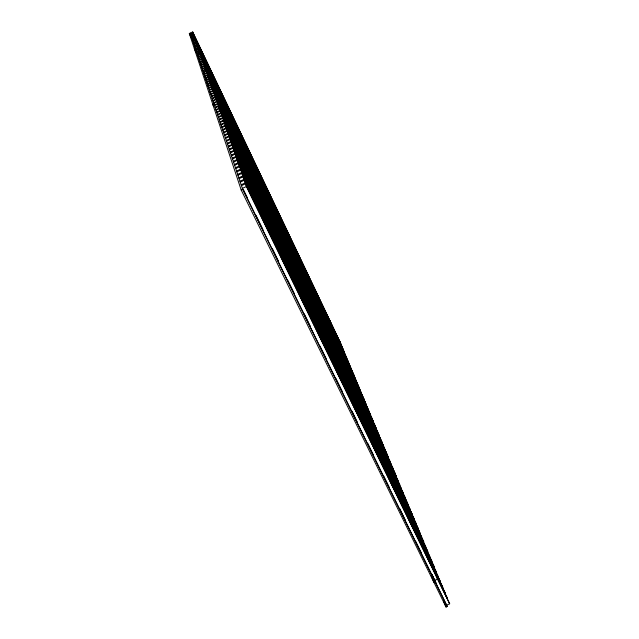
<?xml version="1.0" encoding="UTF-8"?>
<svg xmlns="http://www.w3.org/2000/svg" width="639" height="639" viewBox="0 0 639 639"><rect width="100%" height="100%" fill="white"/><g stroke="black" fill="none" stroke-linecap="round" stroke-linejoin="round"><path stroke-width="0.96" d="M446.445 604.702L447.204 606.539L446.07 607.05L241.175 189.975L189.328 33.54L192.69 31.95L340.164 342.232L339.357 340.307M190.582 34.139L193.042 32.972L192.69 31.95M190.694 34.482L193.162 33.316L341.25 344.82L340.435 342.879M191.045 35.52L193.521 34.354L193.162 33.316M191.165 35.872L193.649 34.706L342.344 347.432L341.522 345.475M191.516 36.926L194.008 35.752L193.649 34.706M191.636 37.278L194.128 36.104L343.455 350.076L342.624 348.095M191.996 38.34L194.496 37.158L194.128 36.104M192.115 38.699L194.623 37.517L344.565 352.736L343.726 350.739M192.475 39.778L194.991 38.588L194.623 37.517M192.595 40.137L195.119 38.947L345.691 355.428M192.962 41.223L195.494 40.033L195.119 38.947M193.082 41.591L195.622 40.393L347.975 360.883M193.449 42.693L196.005 41.495M193.577 43.061L196.133 41.862L349.134 363.655M193.952 44.179L196.516 42.965M194.08 44.546L196.644 43.34L350.308 366.443M194.456 45.681L197.036 44.458M194.583 46.056L197.163 44.842L351.49 369.27M194.967 47.198L197.563 45.976M195.095 47.574L197.691 46.351L352.68 372.114L198.226 47.885L195.614 49.115M195.286 48.157L194.32 48.612L196.045 52.206M195.478 48.732L198.09 47.502M196.005 50.289L198.625 49.051M196.133 50.681L198.761 49.443L353.886 374.989L352.976 372.833M196.532 51.855L199.168 50.617L198.761 49.443M196.66 52.254L199.312 51.008L355.1 377.897M197.068 53.452L199.719 52.198L199.312 51.008M197.203 53.852L199.863 52.598L357.568 383.791M197.603 55.058L200.279 53.804M197.739 55.465L200.422 54.211L358.822 386.787L200.981 55.833L198.29 57.103M198.154 56.695L200.846 55.425M198.705 58.341L201.413 57.071M198.849 58.756L201.557 57.486L360.084 389.806M199.272 60.01L201.988 58.732L201.557 57.486M199.408 60.433L202.14 59.155L362.656 395.948M199.839 61.703L202.579 60.417M199.975 62.135L202.723 60.841L363.966 399.063L203.314 62.55L200.558 63.852M200.414 63.421L203.17 62.119M200.989 65.154L203.769 63.844M201.141 65.585L203.921 64.283L365.284 402.211M201.581 66.903L204.376 65.593L203.921 64.283M201.732 67.351L204.528 66.033L366.61 405.39L204.376 65.593M202.18 68.685L204.991 67.367M202.331 69.132L205.143 67.814L367.96 408.609M202.787 70.482L205.606 69.156L205.143 67.814M202.938 70.937L205.766 69.611L370.692 415.134L206.397 71.432L203.553 72.766M203.394 72.311L206.237 70.969M206.876 72.806L204.017 74.156L206.764 80.011M204.168 74.619L207.036 73.269L372.082 418.449M207.036 73.269L207.523 74.675L204.648 76.025L206.804 80.522M204.799 76.496L207.691 75.138L373.48 421.804L207.523 74.675M208.178 76.56L205.279 77.918L207.435 82.407M374.901 425.191L208.346 77.031L205.438 78.397L207.172 81.992M208.346 77.031L208.841 78.469L205.926 79.843L208.09 84.34M206.085 80.322L209.009 78.956L376.331 428.609L208.841 78.469M209.52 80.41L206.581 81.784L208.737 86.281M377.785 432.068L209.688 80.897L206.74 82.279L208.474 85.874M209.688 80.897L210.199 82.367L207.244 83.757L208.538 86.457M207.403 84.26L210.375 82.862L379.246 435.566L210.199 82.367M207.915 85.754L210.886 84.356M208.082 86.265L211.062 84.859L380.724 439.105M208.594 87.783L211.589 86.377L211.062 84.859M208.761 88.294L211.765 86.88L382.226 442.675L211.589 86.377M209.28 89.835L212.3 88.422M209.456 90.355L212.475 88.933L383.735 446.286L212.475 88.933M209.975 91.92L213.019 90.49M210.151 92.439L213.202 91.01L385.269 449.944M210.686 94.029L213.746 92.591L213.202 91.01M210.862 94.556L213.929 93.118L386.811 453.634L213.746 92.591M211.405 96.162L214.488 94.724M211.589 96.705L214.672 95.259L388.376 457.372L214.672 95.259M212.132 98.334L215.239 96.88M212.316 98.877L215.423 97.424L389.958 461.15M212.875 100.531L215.998 99.069L215.423 97.424M213.059 101.09L216.19 99.62L393.177 468.834L216.964 101.849L213.809 103.326M213.618 102.767L216.773 101.289M214.097 104.173L212.923 104.724L213.785 106.521M214.377 105.028L217.548 103.542M214.568 105.595L217.747 104.109L394.814 472.74L217.747 104.109M215.151 107.32L218.346 105.826M215.343 107.903L218.546 106.401L396.468 476.694L218.546 106.401M215.934 109.652L219.153 108.143M216.126 110.235L219.353 108.726L398.137 480.688M216.725 112.009L219.968 110.491L219.353 108.726M216.925 112.608L220.175 111.09L401.548 488.827M217.532 114.413L220.798 112.879M217.731 115.012L221.006 113.486L403.281 492.973M218.346 116.841L221.637 115.3M218.554 117.456L221.845 115.915L405.038 497.158M219.177 119.309L222.492 117.76M219.385 119.932L222.707 118.383L406.811 501.399M220.016 121.817L223.354 120.252M220.231 122.448L223.57 120.883L408.609 505.689L224.457 123.423L221.086 125.004M220.87 124.357L224.233 122.784M221.741 126.945L225.128 125.356M221.957 127.592L225.351 126.011L410.422 510.034L225.351 126.011M222.62 129.565L226.03 127.968M222.843 130.228L226.262 128.631L412.267 514.427L226.262 128.631M223.514 132.233L226.957 130.62M223.738 132.904L227.188 131.291L414.128 518.876L227.188 131.291M224.417 134.933L227.891 133.311M224.648 135.62L228.123 133.99L416.013 523.381L228.123 133.99M225.343 137.681L228.842 136.051M225.575 138.375L229.082 136.738L417.922 527.934L229.082 136.738M226.278 140.476L229.808 138.823M226.518 141.179L230.048 139.526L419.855 532.551L230.048 139.526M227.228 143.312L230.783 141.65M227.468 144.023L231.03 142.361L421.812 537.223M228.195 146.187L231.781 144.518L231.03 142.361M228.442 146.914L232.029 145.245L423.793 541.96L231.781 144.518M229.185 149.119L232.796 147.433M229.433 149.861L233.051 148.168L425.798 546.752M230.184 152.098L233.826 150.397L233.051 148.168M230.431 152.849L234.082 151.139L427.834 551.601L233.826 150.397M231.198 155.117L234.864 153.408M231.454 155.884L235.136 154.167L429.887 556.521M232.229 158.192L235.935 156.467L235.136 154.167M232.492 158.975L236.198 157.242L431.972 561.497L235.935 156.467M233.283 161.324L237.013 159.582M233.547 162.114L237.285 160.373L434.089 566.545L237.285 160.373M234.345 164.503L238.115 162.745M234.617 165.309L238.387 163.552L436.229 571.657M235.432 167.737L239.234 165.972L238.387 163.552M235.711 168.56L239.513 166.779L440.591 582.081L240.655 170.07L236.813 171.859M236.534 171.028L240.368 169.247M237.66 174.375L241.526 172.578M237.948 175.222L241.822 173.417L442.819 587.393L241.822 173.417M238.802 177.786L242.7 175.973M239.098 178.648L243.004 176.827L445.071 592.784L243.004 176.827M239.968 181.252L243.898 179.423M240.264 182.131L244.202 180.294L447.356 598.24L244.202 180.294M241.151 184.783L245.12 182.938M241.454 185.669L245.432 183.824L449.672 603.775L446.629 605.141L242.357 188.369L246.366 186.508L245.432 183.824M241.175 189.975L242.668 189.28L190.238 33.108M434.512 580.436L437.619 579.038L435.91 574.932M243.211 189.256L247.157 197.323M255.935 215.239L262.956 229.577M272.278 248.315L278.324 260.936M287.981 280.649L294.124 293.189M304.22 313.797L310.362 326.337M320.019 346.05L326.162 358.599M335.818 378.304L342.4 391.747M352.049 411.189L357.329 422.211M367.824 443.402L373.567 455.359M383.664 475.967L389.367 487.613M399.822 508.732L405.605 520.769M415.701 541.377L421.405 553.023M431.94 574.525L436.701 584.246M242.668 189.28L447.204 606.539M239.234 165.972L438.394 576.833M246.366 186.508L449.672 603.775M207.843 85.155L208.705 86.952M219.968 110.491L399.83 484.737M204.847 75.466L206.141 78.166M215.998 99.069L391.555 464.968M201.988 58.732L361.37 392.865M189.328 33.54L191.476 38.036M205.606 69.156L369.318 411.851M195.494 40.033L346.833 358.144M199.719 52.198L356.33 380.828M329.82 320.251L330.603 322.128M330.866 322.759L331.657 324.66M331.921 325.291L332.719 327.208M332.991 327.855L333.798 329.788M334.061 330.435L334.876 332.392M335.148 333.047L335.97 335.02M336.25 335.675L337.08 337.672M337.352 338.335L338.191 340.347M338.47 341.018L339.317 343.055M339.605 343.734L340.459 345.779M340.747 346.466L341.609 348.543M341.897 349.237L342.768 351.322M343.055 352.025L343.934 354.134M344.229 354.845L345.124 356.977M345.419 357.696L346.314 359.845M346.618 360.572L347.52 362.744M347.824 363.471L348.742 365.676M349.046 366.411L349.972 368.631M350.284 369.374L351.218 371.618M351.53 372.369L352.48 374.638M352.792 375.397L353.75 377.689M354.07 378.456L355.028 380.772M355.356 381.547L356.33 383.887M356.658 384.67L357.64 387.034M357.968 387.825L358.966 390.213M359.294 391.012L360.3 393.424M360.644 394.231L361.658 396.675M361.993 397.49L363.024 399.958M363.367 400.781L364.406 403.273M364.757 404.112L365.804 406.628M366.155 407.474L367.217 410.022M367.569 410.877L368.647 413.449M369.007 414.312L370.093 416.916M370.452 417.786L371.547 420.422M371.914 421.309L373.024 423.969M373.4 424.863L374.518 427.555M374.893 428.457L376.028 431.173M376.411 432.092L377.553 434.839M377.937 435.766L379.103 438.554M379.486 439.48L380.66 442.3M381.06 443.242L382.242 446.094M382.641 447.052L383.839 449.936M384.247 450.902L385.461 453.818M385.868 454.792L387.098 457.74M387.506 458.73L388.752 461.717M389.167 462.716L390.429 465.743M390.852 466.758L392.122 469.809M392.546 470.839L393.84 473.93M394.271 474.969L395.573 478.1M396.012 479.154L397.33 482.317M397.777 483.388L399.111 486.591M399.559 487.669L400.917 490.92M401.372 492.006L402.738 495.297M403.201 496.399L404.583 499.73M405.054 500.848L406.452 504.219M406.923 505.353L408.345 508.764M408.824 509.914L410.27 513.373M410.749 514.531L412.211 518.029M412.698 519.203L414.176 522.758M414.671 523.948L416.173 527.542M416.668 528.749L418.186 532.383M418.697 533.605L420.23 537.295M420.75 538.533L422.307 542.271M422.826 543.525L424.408 547.311M424.935 548.589L426.532 552.423M427.076 553.709L428.689 557.607M429.24 558.909L430.878 562.855M431.429 564.173L433.098 568.175M433.657 569.517L435.343 573.566M443.41 600.604L446.07 607.05M432.06 574.461L435.087 581.817L433.929 582.337L431.285 575.899"/></g></svg>
